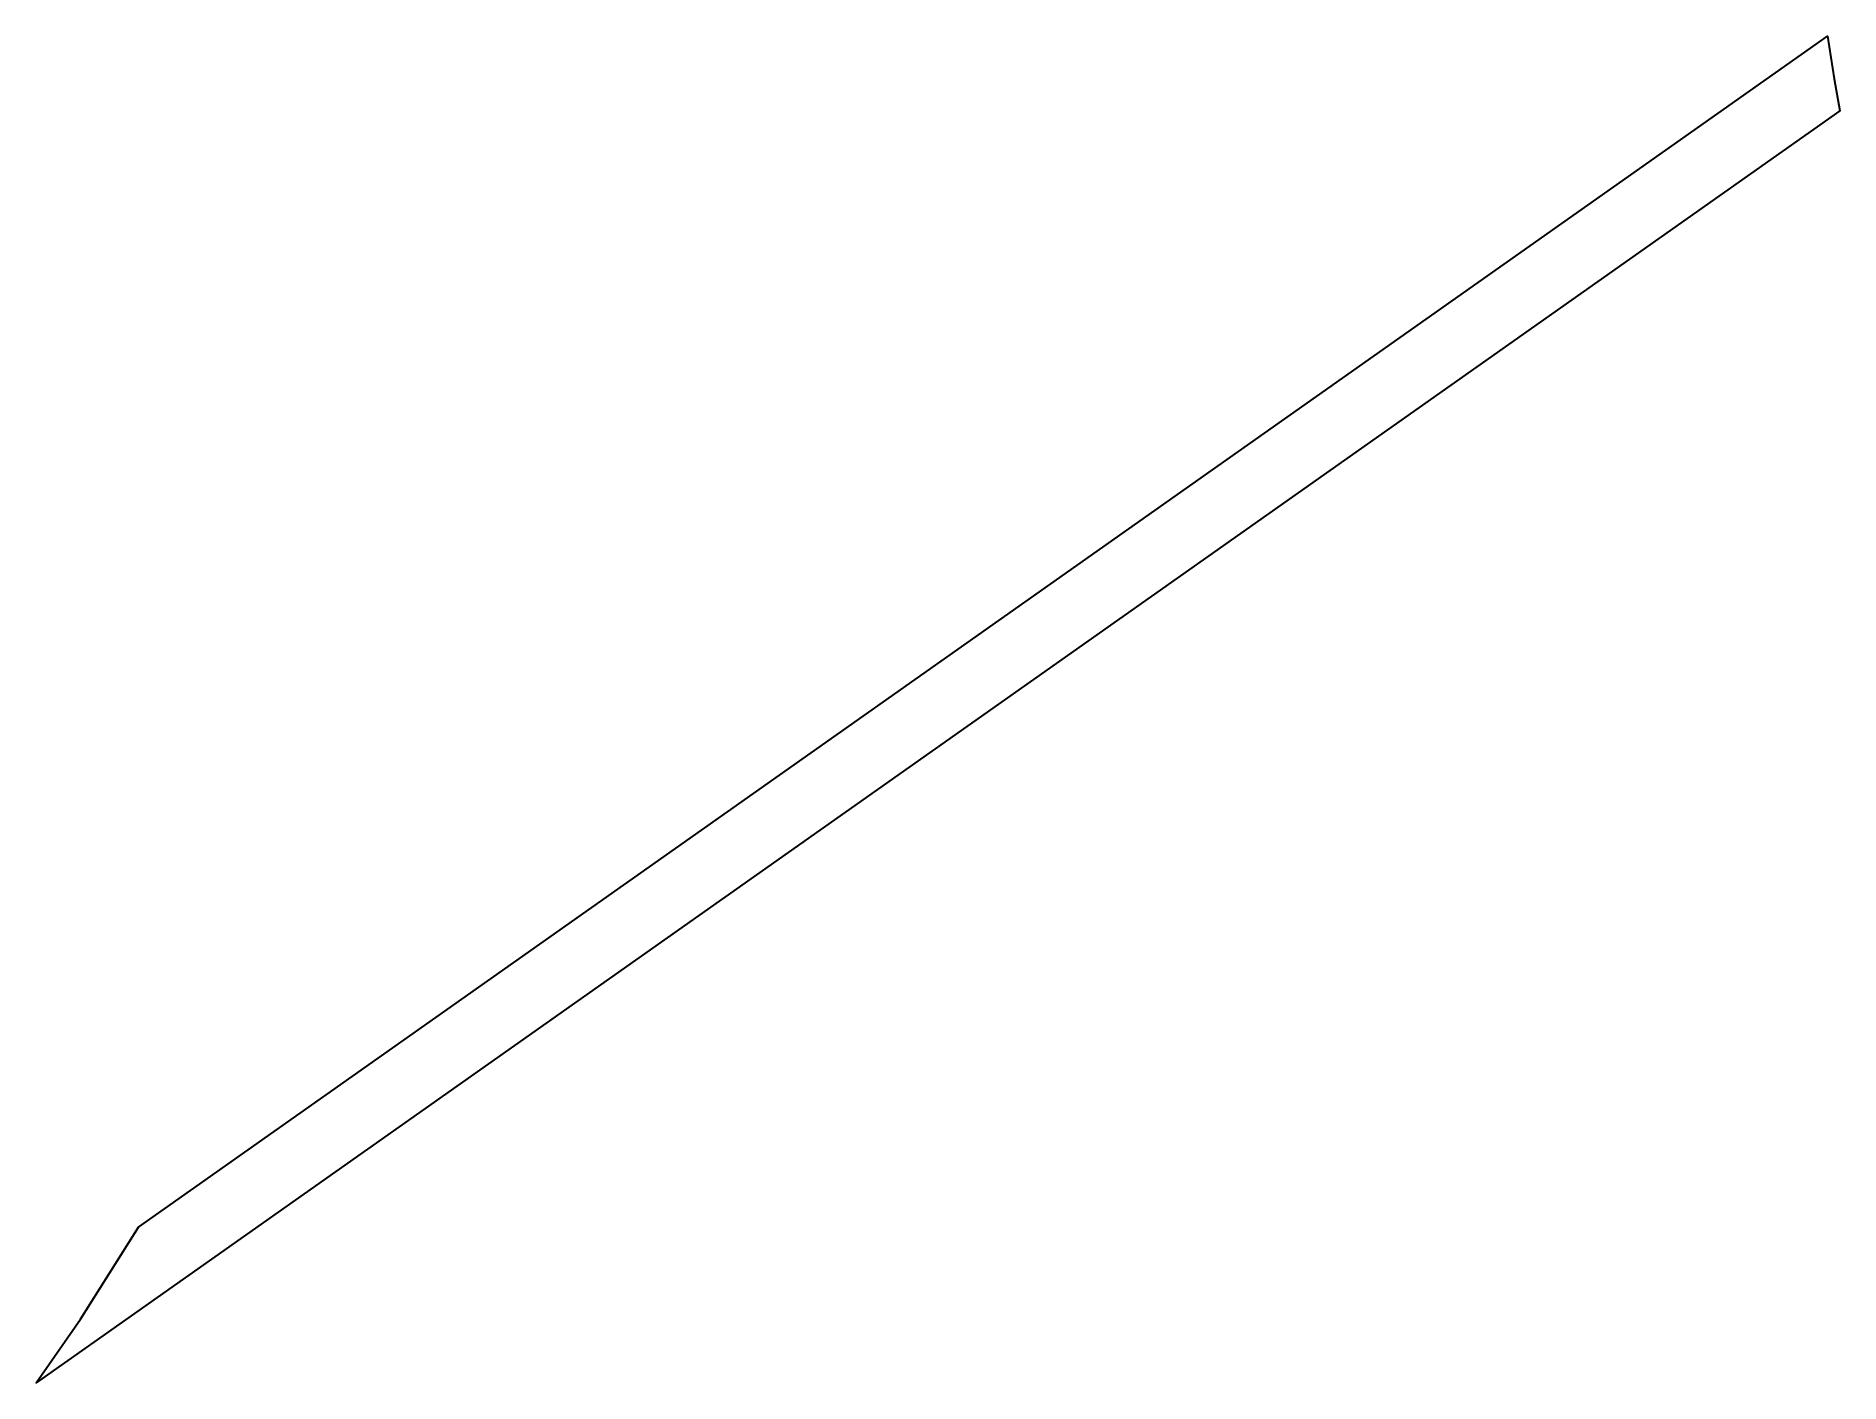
# Model space of a CAD drawing. Extents: x 613720 to 614067, y 648018 to 648277.
import ezdxf

# ---------------------------------------------------------------- set-up
doc = ezdxf.new("R2010")
doc.units = 0
doc.layers.add('_PARCELA_NOU_feb2025', color=50, linetype='Continuous')

msp = doc.modelspace()

# ---------------------------------------------------------------- linework, layer by layer
at = {"layer": '_PARCELA_NOU_feb2025'}
msp.add_lwpolyline([(614066.38, 648269.16), (614067.47, 648263), (613720.09, 648018.02), (613728.68, 648030.27), (613739.82, 648048.02), (614065.05, 648277.38)], close=True, dxfattribs=at)

doc.saveas('drawing.dxf')
